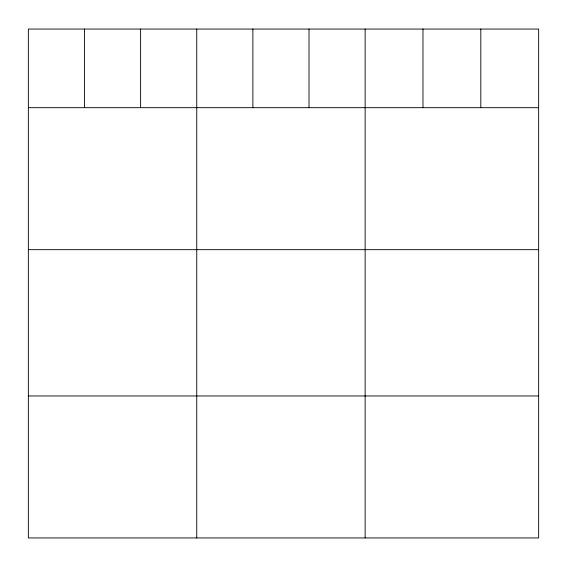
<?xml version="1.0" encoding="UTF-8"?>
<svg xmlns="http://www.w3.org/2000/svg" width="567" height="567" viewBox="0 0 567 567"><rect width="100%" height="100%" fill="white"/><g stroke="black" fill="none" stroke-linecap="round" stroke-linejoin="round"><path stroke-width="0.85" d="M538.65 107.68L538.65 537.948L28.35 537.948L28.35 29.052L538.65 29.052L538.65 107.68L28.35 107.68M28.35 249.664L538.65 249.664M28.35 395.957L538.65 395.957M480.816 29.052L480.816 107.68M422.982 29.052L422.982 107.68M365.148 29.052L365.148 537.948M309.015 29.052L309.015 107.68M252.882 29.052L252.882 107.68M196.749 29.052L196.749 537.948M140.616 29.052L140.616 107.68M84.483 29.052L84.483 107.68"/></g></svg>
